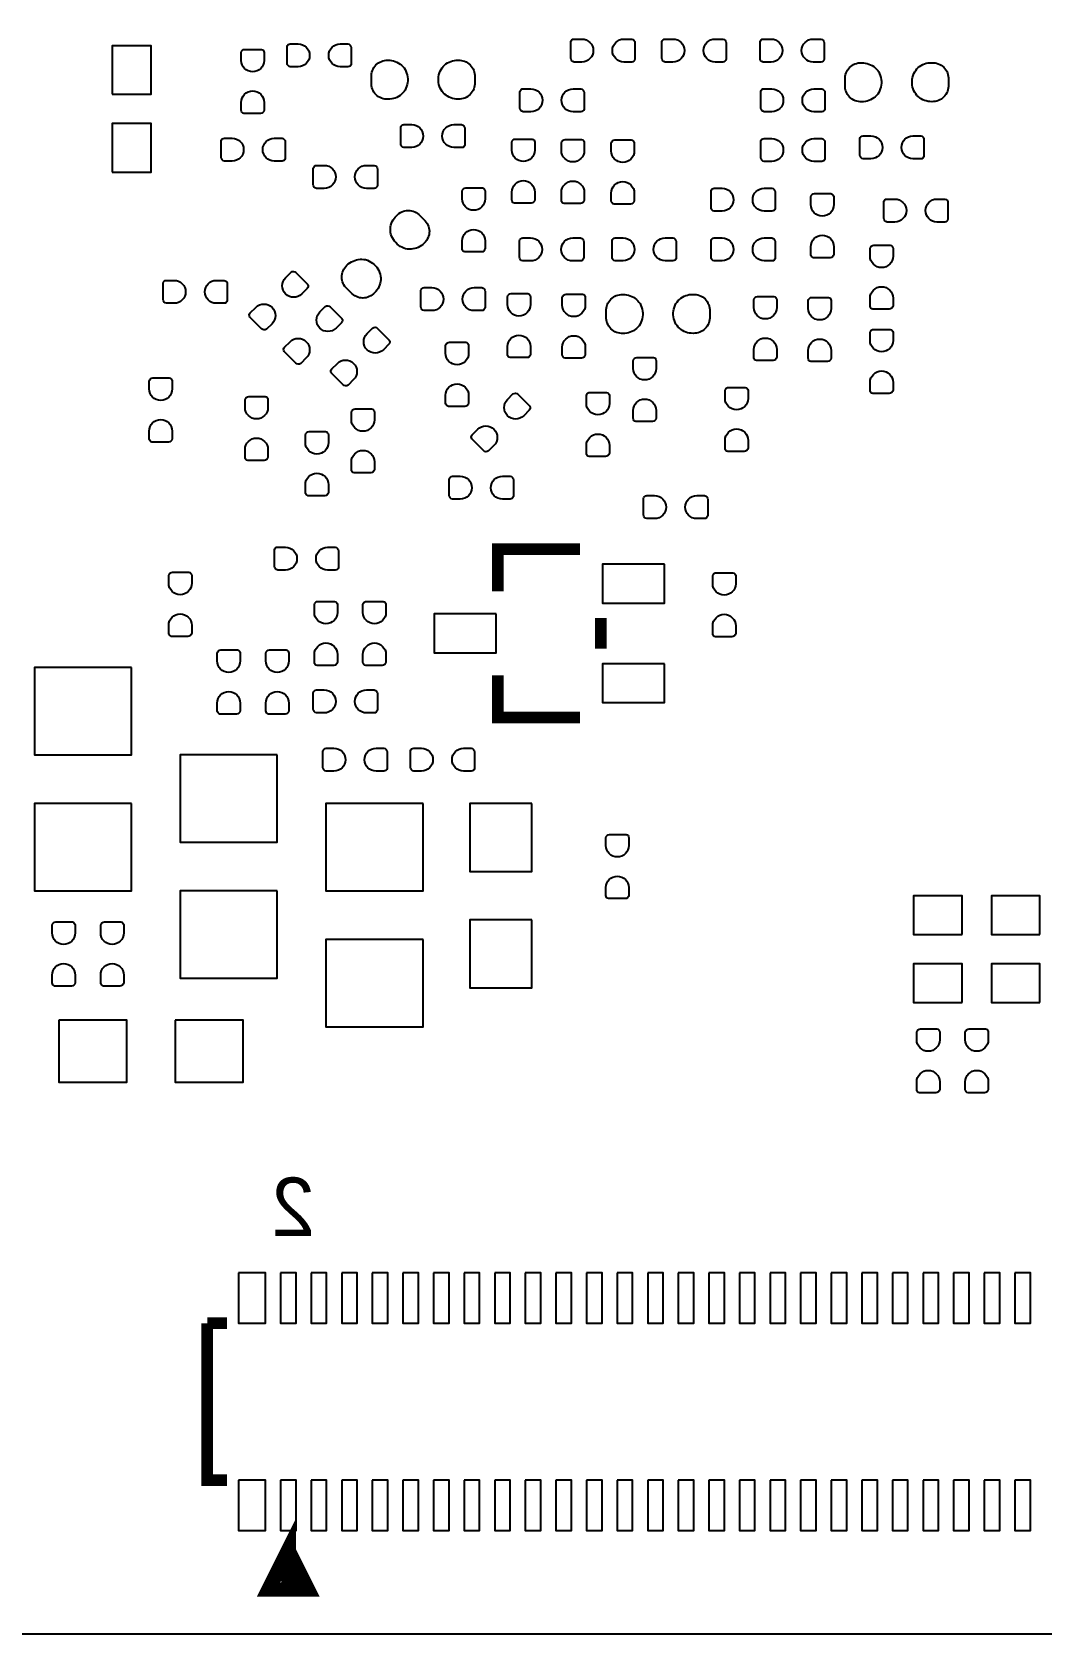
# Model space of a CAD drawing. Extents: x -169 to 241, y -96 to 191.
# Drawn here: x 16.86 to 30.06, y 0 to 20.94 of the extents above; entities that cross this region are included whole.
import ezdxf

# ---------------------------------------------------------------- set-up
doc = ezdxf.new("R2010")
doc.units = 0
for name, color, linetype in [('BG_OUTLINE', 2, 'CONTINUOUS'), ('PG_SILKSCREEN_BOTTOM', 3, 'CONTINUOUS'), ('PIN_BOTTOM', 4, 'CONTINUOUS')]:
    doc.layers.add(name, color=color, linetype=linetype)

msp = doc.modelspace()

# ---------------------------------------------------------------- linework, layer by layer
at = {"layer": 'BG_OUTLINE'}
msp.add_lwpolyline([(55.00116, 36.4998, 0.414173), (51.50104, 39.99992), (3.50012, 39.99992, 0.414234), (0, 36.4998), (0, 3.49758, 0.414214), (3.50012, 0), (51.50104, 0, 0.414214), (55.00116, 3.49758)], format="xyb", close=True, dxfattribs=at)
at = {"layer": 'PG_SILKSCREEN_BOTTOM'}
for points, const_width in [([(24.02205, 14.181074), (22.947122, 14.181074), (22.947122, 13.63091)], 0.1524), ([(24.296878, 12.881102), (24.296878, 13.280898)], 0.1524), ([(24.02205, 11.980926), (22.947122, 11.980926), (22.947122, 12.53109)], 0.1524), ([(19.14906, 4.061206), (19.409156, 4.061206)], 0.1524), ([(19.409156, 2.011426), (19.14906, 2.011426), (19.14906, 4.061206)], 0.1524), ([(20.209002, 1.086358), (20.459192, 0.586232), (19.959066, 0.586232), (20.209002, 1.086358), (20.209002, 0.686308)], 0.199898)]:
    msp.add_lwpolyline(points, dxfattribs=dict(at, const_width=const_width))
at = {"layer": 'PIN_BOTTOM'}
for points in [[(17.906746, 20.129246), (18.414746, 20.129246), (18.414746, 20.764246), (17.906746, 20.764246)], [(21.4884, 20.573746), (21.51253, 20.575016), (21.536406, 20.573746), (21.560282, 20.570698), (21.583904, 20.565364), (21.606764, 20.557744), (21.628862, 20.548346), (21.649944, 20.536916), (21.67001, 20.523708), (21.688806, 20.508468), (21.706332, 20.491958), (21.72208, 20.47367), (21.73605, 20.454112), (21.74748, 20.431252), (21.756624, 20.407376), (21.763482, 20.382738), (21.768308, 20.357592), (21.770594, 20.332192), (21.770594, 20.306792), (21.768308, 20.281392), (21.763482, 20.256246), (21.756624, 20.231608), (21.74748, 20.207732), (21.73605, 20.184872), (21.722588, 20.16506), (21.707348, 20.146518), (21.69033, 20.1295), (21.671534, 20.11426), (21.651722, 20.100798), (21.630386, 20.089368), (21.608288, 20.07997), (21.585428, 20.072858), (21.561806, 20.068032), (21.53793, 20.065492), (21.5138, 20.065238), (21.491956, 20.064984), (21.470366, 20.06727), (21.44903, 20.071588), (21.428456, 20.078192), (21.40839, 20.087082), (21.389594, 20.09775), (21.372068, 20.11045), (21.355812, 20.124928), (21.34108, 20.141184), (21.32838, 20.15871), (21.317458, 20.177506), (21.308568, 20.197318), (21.30171, 20.218146), (21.297392, 20.239482), (21.295106, 20.261072), (21.295106, 20.377658), (21.297138, 20.398994), (21.30171, 20.420076), (21.308314, 20.44065), (21.31695, 20.460208), (21.327618, 20.479004), (21.340064, 20.49653), (21.354288, 20.512532), (21.37029, 20.52701), (21.387562, 20.53971), (21.406104, 20.550632), (21.425662, 20.559776), (21.445982, 20.566634), (21.467064, 20.571206)], [(22.4536, 20.066254), (22.42947, 20.064984), (22.405594, 20.066254), (22.381718, 20.069302), (22.358096, 20.074636), (22.335236, 20.082256), (22.313138, 20.091654), (22.292056, 20.103084), (22.27199, 20.116292), (22.253194, 20.131532), (22.235668, 20.148042), (22.21992, 20.16633), (22.20595, 20.185888), (22.19452, 20.208748), (22.185376, 20.232624), (22.178518, 20.257262), (22.173692, 20.282408), (22.171406, 20.307808), (22.171406, 20.333208), (22.173692, 20.358608), (22.178518, 20.383754), (22.185376, 20.408392), (22.19452, 20.432268), (22.20595, 20.455128), (22.219412, 20.47494), (22.234652, 20.493482), (22.25167, 20.5105), (22.270466, 20.52574), (22.290278, 20.539202), (22.311614, 20.550632), (22.333712, 20.56003), (22.356572, 20.567142), (22.380194, 20.571968), (22.40407, 20.574508), (22.4282, 20.574762), (22.450044, 20.575016), (22.471634, 20.57273), (22.49297, 20.568412), (22.513544, 20.561808), (22.53361, 20.552918), (22.552406, 20.54225), (22.569932, 20.52955), (22.586188, 20.515072), (22.60092, 20.498816), (22.61362, 20.48129), (22.624542, 20.462494), (22.633432, 20.442682), (22.64029, 20.421854), (22.644608, 20.400518), (22.646894, 20.378928), (22.646894, 20.262342), (22.644862, 20.241006), (22.64029, 20.219924), (22.633686, 20.19935), (22.62505, 20.179792), (22.614382, 20.160996), (22.601936, 20.14347), (22.587712, 20.127468), (22.57171, 20.11299), (22.554438, 20.10029), (22.535896, 20.089368), (22.516338, 20.080224), (22.496018, 20.073366), (22.474936, 20.068794)], [(27.680666, 20.541234), (27.704796, 20.542504), (27.728672, 20.541234), (27.752548, 20.538186), (27.77617, 20.532852), (27.79903, 20.525232), (27.821128, 20.515834), (27.84221, 20.504404), (27.862276, 20.491196), (27.881072, 20.475956), (27.898598, 20.459446), (27.914346, 20.441158), (27.928316, 20.4216), (27.939746, 20.39874), (27.94889, 20.374864), (27.955748, 20.350226), (27.960574, 20.32508), (27.96286, 20.29968), (27.96286, 20.27428), (27.960574, 20.24888), (27.955748, 20.223734), (27.94889, 20.199096), (27.939746, 20.17522), (27.928316, 20.15236), (27.914854, 20.132548), (27.899614, 20.114006), (27.882596, 20.096988), (27.8638, 20.081748), (27.843988, 20.068286), (27.822652, 20.056856), (27.800554, 20.047458), (27.777694, 20.040346), (27.754072, 20.03552), (27.730196, 20.03298), (27.706066, 20.032726), (27.684222, 20.032472), (27.662632, 20.034758), (27.641296, 20.039076), (27.620722, 20.04568), (27.600656, 20.05457), (27.58186, 20.065238), (27.564334, 20.077938), (27.548078, 20.092416), (27.533346, 20.108672), (27.520646, 20.126198), (27.509724, 20.144994), (27.500834, 20.164806), (27.493976, 20.185634), (27.489658, 20.20697), (27.487372, 20.22856), (27.487372, 20.345146), (27.489404, 20.366482), (27.493976, 20.387564), (27.50058, 20.408138), (27.509216, 20.427696), (27.519884, 20.446492), (27.53233, 20.464018), (27.546554, 20.48002), (27.562556, 20.494498), (27.579828, 20.507198), (27.59837, 20.51812), (27.617928, 20.527264), (27.638248, 20.534122), (27.65933, 20.538694)], [(28.645866, 20.033742), (28.621736, 20.032472), (28.59786, 20.033742), (28.573984, 20.03679), (28.550362, 20.042124), (28.527502, 20.049744), (28.505404, 20.059142), (28.484322, 20.070572), (28.464256, 20.08378), (28.44546, 20.09902), (28.427934, 20.11553), (28.412186, 20.133818), (28.398216, 20.153376), (28.386786, 20.176236), (28.377642, 20.200112), (28.370784, 20.22475), (28.365958, 20.249896), (28.363672, 20.275296), (28.363672, 20.300696), (28.365958, 20.326096), (28.370784, 20.351242), (28.377642, 20.37588), (28.386786, 20.399756), (28.398216, 20.422616), (28.411678, 20.442428), (28.426918, 20.46097), (28.443936, 20.477988), (28.462732, 20.493228), (28.482544, 20.50669), (28.50388, 20.51812), (28.525978, 20.527518), (28.548838, 20.53463), (28.57246, 20.539456), (28.596336, 20.541996), (28.620466, 20.54225), (28.64231, 20.542504), (28.6639, 20.540218), (28.685236, 20.5359), (28.70581, 20.529296), (28.725876, 20.520406), (28.744672, 20.509738), (28.762198, 20.497038), (28.778454, 20.48256), (28.793186, 20.466304), (28.805886, 20.448778), (28.816808, 20.429982), (28.825698, 20.41017), (28.832556, 20.389342), (28.836874, 20.368006), (28.83916, 20.346416), (28.83916, 20.22983), (28.837128, 20.208494), (28.832556, 20.187412), (28.825952, 20.166838), (28.817316, 20.14728), (28.806648, 20.128484), (28.794202, 20.110958), (28.779978, 20.094956), (28.763976, 20.080478), (28.746704, 20.067778), (28.728162, 20.056856), (28.708604, 20.047712), (28.688284, 20.040854), (28.667202, 20.036282)], [(17.906746, 19.113246), (18.414746, 19.113246), (18.414746, 19.748246), (17.906746, 19.748246)], [(22.001734, 18.200878), (21.985732, 18.183098), (21.967952, 18.167096), (21.948902, 18.152364), (21.928328, 18.13941), (21.906738, 18.128488), (21.884386, 18.119598), (21.861526, 18.11274), (21.837904, 18.107914), (21.814028, 18.105374), (21.789898, 18.104612), (21.765768, 18.10639), (21.742146, 18.110454), (21.717762, 18.118582), (21.694394, 18.128996), (21.672296, 18.141442), (21.65096, 18.15592), (21.631402, 18.172176), (21.613368, 18.19021), (21.597112, 18.209768), (21.582634, 18.23085), (21.570188, 18.253202), (21.559774, 18.27657), (21.551646, 18.3007), (21.547074, 18.324322), (21.544788, 18.348198), (21.544788, 18.372328), (21.547328, 18.396458), (21.5519, 18.419826), (21.558758, 18.443194), (21.567902, 18.465292), (21.579078, 18.486628), (21.592286, 18.506694), (21.607272, 18.525236), (21.62429, 18.542508), (21.63953, 18.558256), (21.656294, 18.571972), (21.674582, 18.58391), (21.693632, 18.593816), (21.714206, 18.60169), (21.735034, 18.607532), (21.75637, 18.610834), (21.778214, 18.612104), (21.800058, 18.611088), (21.821394, 18.607532), (21.842476, 18.601944), (21.862796, 18.594324), (21.882354, 18.584418), (21.900388, 18.57248), (21.917406, 18.558764), (21.999702, 18.476214), (22.013418, 18.459704), (22.025102, 18.44167), (22.035008, 18.422366), (22.042628, 18.402554), (22.04847, 18.381726), (22.052026, 18.36039), (22.053296, 18.339054), (22.05228, 18.317464), (22.048978, 18.296382), (22.043644, 18.275554), (22.036278, 18.255234), (22.026626, 18.23593), (22.014942, 18.217896)], [(20.960334, 17.877282), (20.976336, 17.895062), (20.994116, 17.911064), (21.013166, 17.925796), (21.03374, 17.93875), (21.05533, 17.949672), (21.077682, 17.958562), (21.100542, 17.96542), (21.124164, 17.970246), (21.14804, 17.972786), (21.17217, 17.973548), (21.1963, 17.97177), (21.219922, 17.967706), (21.244306, 17.959578), (21.267674, 17.949164), (21.289772, 17.936718), (21.311108, 17.92224), (21.330666, 17.905984), (21.3487, 17.88795), (21.364956, 17.868392), (21.379434, 17.84731), (21.39188, 17.824958), (21.402294, 17.80159), (21.410422, 17.77746), (21.414994, 17.753838), (21.41728, 17.729962), (21.41728, 17.705832), (21.41474, 17.681702), (21.410168, 17.658334), (21.40331, 17.634966), (21.394166, 17.612868), (21.38299, 17.591532), (21.369782, 17.571466), (21.354796, 17.552924), (21.337778, 17.535652), (21.322538, 17.519904), (21.305774, 17.506188), (21.287486, 17.49425), (21.268436, 17.484344), (21.247862, 17.47647), (21.227034, 17.470628), (21.205698, 17.467326), (21.183854, 17.466056), (21.16201, 17.467072), (21.140674, 17.470628), (21.119592, 17.476216), (21.099272, 17.483836), (21.079714, 17.493742), (21.06168, 17.50568), (21.044662, 17.519396), (20.962366, 17.601946), (20.94865, 17.618456), (20.936966, 17.63649), (20.92706, 17.655794), (20.91944, 17.675606), (20.913598, 17.696434), (20.910042, 17.71777), (20.908772, 17.739106), (20.909788, 17.760696), (20.91309, 17.781778), (20.918424, 17.802606), (20.92579, 17.822926), (20.935442, 17.84223), (20.947126, 17.860264)], [(24.560022, 17.51203), (24.584152, 17.5133), (24.608028, 17.51203), (24.631904, 17.508982), (24.655526, 17.503648), (24.678386, 17.496028), (24.700484, 17.48663), (24.721566, 17.4752), (24.741632, 17.461992), (24.760428, 17.446752), (24.777954, 17.430242), (24.793702, 17.411954), (24.807672, 17.392396), (24.819102, 17.369536), (24.828246, 17.34566), (24.835104, 17.321022), (24.83993, 17.295876), (24.842216, 17.270476), (24.842216, 17.245076), (24.83993, 17.219676), (24.835104, 17.19453), (24.828246, 17.169892), (24.819102, 17.146016), (24.807672, 17.123156), (24.79421, 17.103344), (24.77897, 17.084802), (24.761952, 17.067784), (24.743156, 17.052544), (24.723344, 17.039082), (24.702008, 17.027652), (24.67991, 17.018254), (24.65705, 17.011142), (24.633428, 17.006316), (24.609552, 17.003776), (24.585422, 17.003522), (24.563578, 17.003268), (24.541988, 17.005554), (24.520652, 17.009872), (24.500078, 17.016476), (24.480012, 17.025366), (24.461216, 17.036034), (24.44369, 17.048734), (24.427434, 17.063212), (24.412702, 17.079468), (24.400002, 17.096994), (24.38908, 17.11579), (24.38019, 17.135602), (24.373332, 17.15643), (24.369014, 17.177766), (24.366728, 17.199356), (24.366728, 17.315942), (24.36876, 17.337278), (24.373332, 17.35836), (24.379936, 17.378934), (24.388572, 17.398492), (24.39924, 17.417288), (24.411686, 17.434814), (24.42591, 17.450816), (24.441912, 17.465294), (24.459184, 17.477994), (24.477726, 17.488916), (24.497284, 17.49806), (24.517604, 17.504918), (24.538686, 17.50949)], [(25.525222, 17.004538), (25.501092, 17.003268), (25.477216, 17.004538), (25.45334, 17.007586), (25.429718, 17.01292), (25.406858, 17.02054), (25.38476, 17.029938), (25.363678, 17.041368), (25.343612, 17.054576), (25.324816, 17.069816), (25.30729, 17.086326), (25.291542, 17.104614), (25.277572, 17.124172), (25.266142, 17.147032), (25.256998, 17.170908), (25.25014, 17.195546), (25.245314, 17.220692), (25.243028, 17.246092), (25.243028, 17.271492), (25.245314, 17.296892), (25.25014, 17.322038), (25.256998, 17.346676), (25.266142, 17.370552), (25.277572, 17.393412), (25.291034, 17.413224), (25.306274, 17.431766), (25.323292, 17.448784), (25.342088, 17.464024), (25.3619, 17.477486), (25.383236, 17.488916), (25.405334, 17.498314), (25.428194, 17.505426), (25.451816, 17.510252), (25.475692, 17.512792), (25.499822, 17.513046), (25.521666, 17.5133), (25.543256, 17.511014), (25.564592, 17.506696), (25.585166, 17.500092), (25.605232, 17.491202), (25.624028, 17.480534), (25.641554, 17.467834), (25.65781, 17.453356), (25.672542, 17.4371), (25.685242, 17.419574), (25.696164, 17.400778), (25.705054, 17.380966), (25.711912, 17.360138), (25.71623, 17.338802), (25.718516, 17.317212), (25.718516, 17.200626), (25.716484, 17.17929), (25.711912, 17.158208), (25.705308, 17.137634), (25.696672, 17.118076), (25.686004, 17.09928), (25.673558, 17.081754), (25.659334, 17.065752), (25.643332, 17.051274), (25.62606, 17.038574), (25.607518, 17.027652), (25.58796, 17.018508), (25.56764, 17.01165), (25.546558, 17.007078)], [(25.128474, 13.984986), (24.315674, 13.984986), (24.315674, 13.476986), (25.128474, 13.476986)], [(22.928326, 13.335), (22.115526, 13.335), (22.115526, 12.827), (22.928326, 12.827)], [(18.161, 12.6365), (16.891, 12.6365), (16.891, 11.4935), (18.161, 11.4935)], [(25.128474, 12.685014), (24.315674, 12.685014), (24.315674, 12.177014), (25.128474, 12.177014)], [(20.066, 11.4935), (18.796, 11.4935), (18.796, 10.3505), (20.066, 10.3505)], [(18.161, 10.8585), (16.891, 10.8585), (16.891, 9.7155), (18.161, 9.7155)], [(21.971, 10.8585), (20.701, 10.8585), (20.701, 9.7155), (21.971, 9.7155)], [(23.3934, 10.8585), (22.5806, 10.8585), (22.5806, 9.9695), (23.3934, 9.9695)], [(20.066, 9.7155), (18.796, 9.7155), (18.796, 8.5725), (20.066, 8.5725)], [(29.0195, 9.144), (29.0195, 9.652), (28.3845, 9.652), (28.3845, 9.144)], [(30.0355, 9.144), (30.0355, 9.652), (29.4005, 9.652), (29.4005, 9.144)], [(23.3934, 9.3345), (22.5806, 9.3345), (22.5806, 8.4455), (23.3934, 8.4455)], [(21.971, 9.0805), (20.701, 9.0805), (20.701, 7.9375), (21.971, 7.9375)], [(29.0195, 8.255), (29.0195, 8.763), (28.3845, 8.763), (28.3845, 8.255)], [(30.0355, 8.255), (30.0355, 8.763), (29.4005, 8.763), (29.4005, 8.255)], [(17.2085, 8.0264), (17.2085, 7.2136), (18.0975, 7.2136), (18.0975, 8.0264)], [(18.7325, 8.0264), (18.7325, 7.2136), (19.6215, 7.2136), (19.6215, 8.0264)], [(19.556222, 4.721606), (19.556222, 4.061206), (19.911822, 4.061206), (19.911822, 4.721606)], [(20.107402, 4.721606), (20.107402, 4.061206), (20.310602, 4.061206), (20.310602, 4.721606)], [(20.507452, 4.721606), (20.507452, 4.061206), (20.710652, 4.061206), (20.710652, 4.721606)], [(20.907502, 4.721606), (20.907502, 4.061206), (21.110702, 4.061206), (21.110702, 4.721606)], [(21.307552, 4.721606), (21.307552, 4.061206), (21.510752, 4.061206), (21.510752, 4.721606)], [(21.707602, 4.721606), (21.707602, 4.061206), (21.910802, 4.061206), (21.910802, 4.721606)], [(22.107398, 4.721606), (22.107398, 4.061206), (22.310598, 4.061206), (22.310598, 4.721606)], [(22.507448, 4.721606), (22.507448, 4.061206), (22.710648, 4.061206), (22.710648, 4.721606)], [(22.907498, 4.721606), (22.907498, 4.061206), (23.110698, 4.061206), (23.110698, 4.721606)], [(23.307548, 4.721606), (23.307548, 4.061206), (23.510748, 4.061206), (23.510748, 4.721606)], [(23.707598, 4.721606), (23.707598, 4.061206), (23.910798, 4.061206), (23.910798, 4.721606)], [(24.107394, 4.721606), (24.107394, 4.061206), (24.310594, 4.061206), (24.310594, 4.721606)], [(24.507444, 4.721606), (24.507444, 4.061206), (24.710644, 4.061206), (24.710644, 4.721606)], [(24.907494, 4.721606), (24.907494, 4.061206), (25.110694, 4.061206), (25.110694, 4.721606)], [(25.307544, 4.721606), (25.307544, 4.061206), (25.510744, 4.061206), (25.510744, 4.721606)], [(25.707594, 4.721606), (25.707594, 4.061206), (25.910794, 4.061206), (25.910794, 4.721606)], [(26.10739, 4.721606), (26.10739, 4.061206), (26.31059, 4.061206), (26.31059, 4.721606)], [(26.50744, 4.721606), (26.50744, 4.061206), (26.71064, 4.061206), (26.71064, 4.721606)], [(26.90749, 4.721606), (26.90749, 4.061206), (27.11069, 4.061206), (27.11069, 4.721606)], [(27.30754, 4.721606), (27.30754, 4.061206), (27.51074, 4.061206), (27.51074, 4.721606)], [(27.70759, 4.721606), (27.70759, 4.061206), (27.91079, 4.061206), (27.91079, 4.721606)], [(28.107386, 4.721606), (28.107386, 4.061206), (28.310586, 4.061206), (28.310586, 4.721606)], [(28.507436, 4.721606), (28.507436, 4.061206), (28.710636, 4.061206), (28.710636, 4.721606)], [(28.907486, 4.721606), (28.907486, 4.061206), (29.110686, 4.061206), (29.110686, 4.721606)], [(29.307536, 4.721606), (29.307536, 4.061206), (29.510736, 4.061206), (29.510736, 4.721606)], [(29.707586, 4.721606), (29.707586, 4.061206), (29.910786, 4.061206), (29.910786, 4.721606)], [(19.556222, 2.011426), (19.556222, 1.351026), (19.911822, 1.351026), (19.911822, 2.011426)], [(20.107402, 2.011426), (20.107402, 1.351026), (20.310602, 1.351026), (20.310602, 2.011426)], [(20.507452, 2.011426), (20.507452, 1.351026), (20.710652, 1.351026), (20.710652, 2.011426)], [(20.907502, 2.011426), (20.907502, 1.351026), (21.110702, 1.351026), (21.110702, 2.011426)], [(21.307552, 2.011426), (21.307552, 1.351026), (21.510752, 1.351026), (21.510752, 2.011426)], [(21.707602, 2.011426), (21.707602, 1.351026), (21.910802, 1.351026), (21.910802, 2.011426)], [(22.107398, 2.011426), (22.107398, 1.351026), (22.310598, 1.351026), (22.310598, 2.011426)], [(22.507448, 2.011426), (22.507448, 1.351026), (22.710648, 1.351026), (22.710648, 2.011426)], [(22.907498, 2.011426), (22.907498, 1.351026), (23.110698, 1.351026), (23.110698, 2.011426)], [(23.307548, 2.011426), (23.307548, 1.351026), (23.510748, 1.351026), (23.510748, 2.011426)], [(23.707598, 2.011426), (23.707598, 1.351026), (23.910798, 1.351026), (23.910798, 2.011426)], [(24.107394, 2.011426), (24.107394, 1.351026), (24.310594, 1.351026), (24.310594, 2.011426)], [(24.507444, 2.011426), (24.507444, 1.351026), (24.710644, 1.351026), (24.710644, 2.011426)], [(24.907494, 2.011426), (24.907494, 1.351026), (25.110694, 1.351026), (25.110694, 2.011426)], [(25.307544, 2.011426), (25.307544, 1.351026), (25.510744, 1.351026), (25.510744, 2.011426)], [(25.707594, 2.011426), (25.707594, 1.351026), (25.910794, 1.351026), (25.910794, 2.011426)], [(26.10739, 2.011426), (26.10739, 1.351026), (26.31059, 1.351026), (26.31059, 2.011426)], [(26.50744, 2.011426), (26.50744, 1.351026), (26.71064, 1.351026), (26.71064, 2.011426)], [(26.90749, 2.011426), (26.90749, 1.351026), (27.11069, 1.351026), (27.11069, 2.011426)], [(27.30754, 2.011426), (27.30754, 1.351026), (27.51074, 1.351026), (27.51074, 2.011426)], [(27.70759, 2.011426), (27.70759, 1.351026), (27.91079, 1.351026), (27.91079, 2.011426)], [(28.107386, 2.011426), (28.107386, 1.351026), (28.310586, 1.351026), (28.310586, 2.011426)], [(28.507436, 2.011426), (28.507436, 1.351026), (28.710636, 1.351026), (28.710636, 2.011426)], [(28.907486, 2.011426), (28.907486, 1.351026), (29.110686, 1.351026), (29.110686, 2.011426)], [(29.307536, 2.011426), (29.307536, 1.351026), (29.510736, 1.351026), (29.510736, 2.011426)], [(29.707586, 2.011426), (29.707586, 1.351026), (29.910786, 1.351026), (29.910786, 2.011426)]]:
    msp.add_lwpolyline(points, close=True, dxfattribs=at)
for points in [[(20.337526, 20.488402), (20.235926, 20.488402, -0.375524), (20.193508, 20.536916), (20.193508, 20.752816, -0.365201), (20.235926, 20.78863), (20.337526, 20.78863, -0.999502)], [(20.88769, 20.78863), (20.98929, 20.78863, -0.375524), (21.031708, 20.740116), (21.031708, 20.524216, -0.365201), (20.98929, 20.488402), (20.88769, 20.488402, -0.999502)], [(24.046688, 20.551394), (23.945088, 20.551394, -0.375524), (23.90267, 20.599908), (23.90267, 20.815808, -0.365201), (23.945088, 20.851622), (24.046688, 20.851622, -0.999502)], [(24.596852, 20.851622), (24.698452, 20.851622, -0.375524), (24.74087, 20.803108), (24.74087, 20.587208, -0.365201), (24.698452, 20.551394), (24.596852, 20.551394, -0.999502)], [(25.237948, 20.551394), (25.136348, 20.551394, -0.375524), (25.09393, 20.599908), (25.09393, 20.815808, -0.365201), (25.136348, 20.851622), (25.237948, 20.851622, -0.999502)], [(25.788112, 20.851622), (25.889712, 20.851622, -0.375524), (25.93213, 20.803108), (25.93213, 20.587208, -0.365201), (25.889712, 20.551394), (25.788112, 20.551394, -0.999502)], [(26.520394, 20.551648), (26.418794, 20.551648, -0.375524), (26.376376, 20.600162), (26.376376, 20.816062, -0.365201), (26.418794, 20.851876), (26.520394, 20.851876, -0.999502)], [(27.070558, 20.851876), (27.172158, 20.851876, -0.375524), (27.214576, 20.803362), (27.214576, 20.587462, -0.365201), (27.172158, 20.551648), (27.070558, 20.551648, -0.999502)], [(19.593306, 20.573238), (19.593306, 20.674838, -0.375524), (19.64182, 20.717256), (19.85772, 20.717256, -0.365201), (19.893534, 20.674838), (19.893534, 20.573238, -0.999502)], [(19.893534, 20.023074), (19.893534, 19.921474, -0.375524), (19.84502, 19.879056), (19.62912, 19.879056, -0.365201), (19.593306, 19.921474), (19.593306, 20.023074, -0.999502)], [(23.38197, 19.901408), (23.28037, 19.901408, -0.375524), (23.237952, 19.949922), (23.237952, 20.165822, -0.365201), (23.28037, 20.201636), (23.38197, 20.201636, -0.999502)], [(23.932134, 20.201636), (24.033734, 20.201636, -0.375524), (24.076152, 20.153122), (24.076152, 19.937222, -0.365201), (24.033734, 19.901408), (23.932134, 19.901408, -0.999502)], [(26.530554, 19.901408), (26.428954, 19.901408, -0.375524), (26.386536, 19.949922), (26.386536, 20.165822, -0.365201), (26.428954, 20.201636), (26.530554, 20.201636, -0.999502)], [(27.080718, 20.201636), (27.182318, 20.201636, -0.375524), (27.224736, 20.153122), (27.224736, 19.937222, -0.365201), (27.182318, 19.901408), (27.080718, 19.901408, -0.999502)], [(21.822918, 19.433286), (21.721318, 19.433286, -0.375524), (21.6789, 19.4818), (21.6789, 19.6977, -0.365201), (21.721318, 19.733514), (21.822918, 19.733514, -0.999502)], [(22.373082, 19.733514), (22.474682, 19.733514, -0.375524), (22.5171, 19.685), (22.5171, 19.4691, -0.365201), (22.474682, 19.433286), (22.373082, 19.433286, -0.999502)], [(19.47545, 19.25574), (19.37385, 19.25574, -0.375524), (19.331432, 19.304254), (19.331432, 19.520154, -0.365201), (19.37385, 19.555968), (19.47545, 19.555968, -0.999502)], [(20.025614, 19.555968), (20.127214, 19.555968, -0.375524), (20.169632, 19.507454), (20.169632, 19.291554, -0.365201), (20.127214, 19.25574), (20.025614, 19.25574, -0.999502)], [(23.13178, 19.40052), (23.13178, 19.50212, -0.375524), (23.180294, 19.544538), (23.396194, 19.544538, -0.365201), (23.432008, 19.50212), (23.432008, 19.40052, -0.999502)], [(23.779226, 19.39544), (23.779226, 19.49704, -0.375524), (23.82774, 19.539458), (24.04364, 19.539458, -0.365201), (24.079454, 19.49704), (24.079454, 19.39544, -0.999502)], [(24.431752, 19.388074), (24.431752, 19.489674, -0.375524), (24.480266, 19.532092), (24.696166, 19.532092, -0.365201), (24.73198, 19.489674), (24.73198, 19.388074, -0.999502)], [(26.530554, 19.251422), (26.428954, 19.251422, -0.375524), (26.386536, 19.299936), (26.386536, 19.515836, -0.365201), (26.428954, 19.55165), (26.530554, 19.55165, -0.999502)], [(27.080718, 19.55165), (27.182318, 19.55165, -0.375524), (27.224736, 19.503136), (27.224736, 19.287236, -0.365201), (27.182318, 19.251422), (27.080718, 19.251422, -0.999502)], [(27.8257, 19.285204), (27.7241, 19.285204, -0.375524), (27.681682, 19.333718), (27.681682, 19.549618, -0.365201), (27.7241, 19.585432), (27.8257, 19.585432, -0.999502)], [(28.375864, 19.585432), (28.477464, 19.585432, -0.375524), (28.519882, 19.536918), (28.519882, 19.321018, -0.365201), (28.477464, 19.285204), (28.375864, 19.285204, -0.999502)], [(20.679918, 18.899886), (20.578318, 18.899886, -0.375524), (20.5359, 18.9484), (20.5359, 19.1643, -0.365201), (20.578318, 19.200114), (20.679918, 19.200114, -0.999502)], [(21.230082, 19.200114), (21.331682, 19.200114, -0.375524), (21.3741, 19.1516), (21.3741, 18.9357, -0.365201), (21.331682, 18.899886), (21.230082, 18.899886, -0.999502)], [(22.481794, 18.762726), (22.481794, 18.864326, -0.375524), (22.530308, 18.906744), (22.746208, 18.906744, -0.365201), (22.782022, 18.864326), (22.782022, 18.762726, -0.999502)], [(23.432008, 18.850356), (23.432008, 18.748756, -0.375524), (23.383494, 18.706338), (23.167594, 18.706338, -0.365201), (23.13178, 18.748756), (23.13178, 18.850356, -0.999502)], [(24.079454, 18.845276), (24.079454, 18.743676, -0.375524), (24.03094, 18.701258), (23.81504, 18.701258, -0.365201), (23.779226, 18.743676), (23.779226, 18.845276, -0.999502)], [(24.73198, 18.83791), (24.73198, 18.73631, -0.375524), (24.683466, 18.693892), (24.467566, 18.693892, -0.365201), (24.431752, 18.73631), (24.431752, 18.83791, -0.999502)], [(25.88006, 18.601436), (25.77846, 18.601436, -0.375524), (25.736042, 18.64995), (25.736042, 18.86585, -0.365201), (25.77846, 18.901664), (25.88006, 18.901664, -0.999502)], [(26.430224, 18.901664), (26.531824, 18.901664, -0.375524), (26.574242, 18.85315), (26.574242, 18.63725, -0.365201), (26.531824, 18.601436), (26.430224, 18.601436, -0.999502)], [(27.039824, 18.687034), (27.039824, 18.788634, -0.375524), (27.088338, 18.831052), (27.304238, 18.831052, -0.365201), (27.340052, 18.788634), (27.340052, 18.687034, -0.999502)], [(28.139136, 18.459704), (28.037536, 18.459704, -0.375524), (27.995118, 18.508218), (27.995118, 18.724118, -0.365201), (28.037536, 18.759932), (28.139136, 18.759932, -0.999502)], [(28.6893, 18.759932), (28.7909, 18.759932, -0.375524), (28.833318, 18.711418), (28.833318, 18.495518, -0.365201), (28.7909, 18.459704), (28.6893, 18.459704, -0.999502)], [(22.782022, 18.212562), (22.782022, 18.110962, -0.375524), (22.733508, 18.068544), (22.517608, 18.068544, -0.365201), (22.481794, 18.110962), (22.481794, 18.212562, -0.999502)], [(23.37689, 17.950942), (23.27529, 17.950942, -0.375524), (23.232872, 17.999456), (23.232872, 18.215356, -0.365201), (23.27529, 18.25117), (23.37689, 18.25117, -0.999502)], [(23.927054, 18.25117), (24.028654, 18.25117, -0.375524), (24.071072, 18.202656), (24.071072, 17.986756, -0.365201), (24.028654, 17.950942), (23.927054, 17.950942, -0.999502)], [(24.585422, 17.951704), (24.483822, 17.951704, -0.375524), (24.441404, 18.000218), (24.441404, 18.216118, -0.365201), (24.483822, 18.251932), (24.585422, 18.251932, -0.999502)], [(25.135586, 18.251932), (25.237186, 18.251932, -0.375524), (25.279604, 18.203418), (25.279604, 17.987518, -0.365201), (25.237186, 17.951704), (25.135586, 17.951704, -0.999502)], [(25.88006, 17.95145), (25.77846, 17.95145, -0.375524), (25.736042, 17.999964), (25.736042, 18.215864, -0.365201), (25.77846, 18.251678), (25.88006, 18.251678, -0.999502)], [(26.430224, 18.251678), (26.531824, 18.251678, -0.375524), (26.574242, 18.203164), (26.574242, 17.987264, -0.365201), (26.531824, 17.95145), (26.430224, 17.95145, -0.999502)], [(27.340052, 18.13687), (27.340052, 18.03527, -0.375524), (27.291538, 17.992852), (27.075638, 17.992852, -0.365201), (27.039824, 18.03527), (27.039824, 18.13687, -0.999502)], [(27.815032, 18.01368), (27.815032, 18.11528, -0.375524), (27.863546, 18.157698), (28.079446, 18.157698, -0.365201), (28.11526, 18.11528), (28.11526, 18.01368, -0.999502)], [(20.173696, 17.731994), (20.245324, 17.803876, -0.377036), (20.30984, 17.799558), (20.462494, 17.646904, -0.365463), (20.457668, 17.591532), (20.385786, 17.519904, -0.999537)], [(18.717514, 17.396968), (18.615914, 17.396968, -0.375524), (18.573496, 17.445482), (18.573496, 17.661382, -0.365201), (18.615914, 17.697196), (18.717514, 17.697196, -0.999502)], [(19.267678, 17.697196), (19.369278, 17.697196, -0.375524), (19.411696, 17.648682), (19.411696, 17.432782, -0.365201), (19.369278, 17.396968), (19.267678, 17.396968, -0.999502)], [(22.087078, 17.30121), (21.985478, 17.30121, -0.375524), (21.94306, 17.349724), (21.94306, 17.565624, -0.365201), (21.985478, 17.601438), (22.087078, 17.601438, -0.999502)], [(22.637242, 17.601438), (22.738842, 17.601438, -0.375524), (22.78126, 17.552924), (22.78126, 17.337024, -0.365201), (22.738842, 17.30121), (22.637242, 17.30121, -0.999502)], [(28.11526, 17.463516), (28.11526, 17.361916, -0.375524), (28.066746, 17.319498), (27.850846, 17.319498, -0.365201), (27.815032, 17.361916), (27.815032, 17.463516, -0.999502)], [(19.996404, 17.130522), (19.924776, 17.05864, -0.377036), (19.86026, 17.062958), (19.707606, 17.215612, -0.365463), (19.712432, 17.270984), (19.784314, 17.342612, -0.999537)], [(23.074376, 17.380712), (23.074376, 17.482312, -0.375524), (23.12289, 17.52473), (23.33879, 17.52473, -0.365201), (23.374604, 17.482312), (23.374604, 17.380712, -0.999502)], [(23.791672, 17.373092), (23.791672, 17.474692, -0.375524), (23.840186, 17.51711), (24.056086, 17.51711, -0.365201), (24.0919, 17.474692), (24.0919, 17.373092, -0.999502)], [(26.294588, 17.342866), (26.294588, 17.444466, -0.375524), (26.343102, 17.486884), (26.559002, 17.486884, -0.365201), (26.594816, 17.444466), (26.594816, 17.342866, -0.999502)], [(27.006296, 17.329912), (27.006296, 17.431512, -0.375524), (27.05481, 17.47393), (27.27071, 17.47393, -0.365201), (27.306524, 17.431512), (27.306524, 17.329912, -0.999502)], [(20.621752, 17.283938), (20.69338, 17.35582, -0.377036), (20.757896, 17.351502), (20.91055, 17.198848, -0.365463), (20.905724, 17.143476), (20.833842, 17.071848, -0.999537)], [(21.239988, 17.000982), (21.311616, 17.072864, -0.377036), (21.376132, 17.068546), (21.528786, 16.915892, -0.365463), (21.52396, 16.86052), (21.452078, 16.788892, -0.999537)], [(23.374604, 16.830548), (23.374604, 16.728948, -0.375524), (23.32609, 16.68653), (23.11019, 16.68653, -0.365201), (23.074376, 16.728948), (23.074376, 16.830548, -0.999502)], [(24.0919, 16.822928), (24.0919, 16.721328, -0.375524), (24.043386, 16.67891), (23.827486, 16.67891, -0.365201), (23.791672, 16.721328), (23.791672, 16.822928, -0.999502)], [(27.815032, 16.912336), (27.815032, 17.013936, -0.375524), (27.863546, 17.056354), (28.079446, 17.056354, -0.365201), (28.11526, 17.013936), (28.11526, 16.912336, -0.999502)], [(20.44446, 16.682466), (20.372832, 16.610584, -0.377036), (20.308316, 16.614902), (20.155662, 16.767556, -0.365463), (20.160488, 16.822928), (20.23237, 16.894556, -0.999537)], [(22.266148, 16.743934), (22.266148, 16.845534, -0.375524), (22.314662, 16.887952), (22.530562, 16.887952, -0.365201), (22.566376, 16.845534), (22.566376, 16.743934, -0.999502)], [(26.594816, 16.792702), (26.594816, 16.691102, -0.375524), (26.546302, 16.648684), (26.330402, 16.648684, -0.365201), (26.294588, 16.691102), (26.294588, 16.792702, -0.999502)], [(27.306524, 16.779748), (27.306524, 16.678148, -0.375524), (27.25801, 16.63573), (27.04211, 16.63573, -0.365201), (27.006296, 16.678148), (27.006296, 16.779748, -0.999502)], [(21.062696, 16.39951), (20.991068, 16.327628, -0.377036), (20.926552, 16.331946), (20.773898, 16.4846, -0.365463), (20.778724, 16.539972), (20.850606, 16.6116, -0.999537)], [(24.71801, 16.545306), (24.71801, 16.646906, -0.375524), (24.766524, 16.689324), (24.982424, 16.689324, -0.365201), (25.018238, 16.646906), (25.018238, 16.545306, -0.999502)], [(18.391632, 16.276828), (18.391632, 16.378428, -0.375524), (18.440146, 16.420846), (18.656046, 16.420846, -0.365201), (18.69186, 16.378428), (18.69186, 16.276828, -0.999502)], [(22.566376, 16.19377), (22.566376, 16.09217, -0.375524), (22.517862, 16.049752), (22.301962, 16.049752, -0.365201), (22.266148, 16.09217), (22.266148, 16.19377, -0.999502)], [(28.11526, 16.362172), (28.11526, 16.260572, -0.375524), (28.066746, 16.218154), (27.850846, 16.218154, -0.365201), (27.815032, 16.260572), (27.815032, 16.362172, -0.999502)], [(19.643344, 16.03502), (19.643344, 16.13662, -0.375524), (19.691858, 16.179038), (19.907758, 16.179038, -0.365201), (19.943572, 16.13662), (19.943572, 16.03502, -0.999502)], [(23.074884, 16.139668), (23.146512, 16.21155, -0.377036), (23.211028, 16.207232), (23.363682, 16.054578, -0.365463), (23.358856, 15.999206), (23.286974, 15.927578, -0.999537)], [(24.106632, 16.088106), (24.106632, 16.189706, -0.375524), (24.155146, 16.232124), (24.371046, 16.232124, -0.365201), (24.40686, 16.189706), (24.40686, 16.088106, -0.999502)], [(25.018238, 15.995142), (25.018238, 15.893542, -0.375524), (24.969724, 15.851124), (24.753824, 15.851124, -0.365201), (24.71801, 15.893542), (24.71801, 15.995142, -0.999502)], [(25.91943, 16.154146), (25.91943, 16.255746, -0.375524), (25.967944, 16.298164), (26.183844, 16.298164, -0.365201), (26.219658, 16.255746), (26.219658, 16.154146, -0.999502)], [(21.034502, 15.87373), (21.034502, 15.97533, -0.375524), (21.083016, 16.017748), (21.298916, 16.017748, -0.365201), (21.33473, 15.97533), (21.33473, 15.87373, -0.999502)], [(18.69186, 15.726664), (18.69186, 15.625064, -0.375524), (18.643346, 15.582646), (18.427446, 15.582646, -0.365201), (18.391632, 15.625064), (18.391632, 15.726664, -0.999502)], [(20.433284, 15.576042), (20.433284, 15.677642, -0.375524), (20.481798, 15.72006), (20.697698, 15.72006, -0.365201), (20.733512, 15.677642), (20.733512, 15.576042, -0.999502)], [(22.897592, 15.538196), (22.825964, 15.466314, -0.377036), (22.761448, 15.470632), (22.608794, 15.623286, -0.365463), (22.61362, 15.678658), (22.685502, 15.750286, -0.999537)], [(26.219658, 15.603982), (26.219658, 15.502382, -0.375524), (26.171144, 15.459964), (25.955244, 15.459964, -0.365201), (25.91943, 15.502382), (25.91943, 15.603982, -0.999502)], [(19.943572, 15.484856), (19.943572, 15.383256, -0.375524), (19.895058, 15.340838), (19.679158, 15.340838, -0.365201), (19.643344, 15.383256), (19.643344, 15.484856, -0.999502)], [(24.40686, 15.537942), (24.40686, 15.436342, -0.375524), (24.358346, 15.393924), (24.142446, 15.393924, -0.365201), (24.106632, 15.436342), (24.106632, 15.537942, -0.999502)], [(21.33473, 15.323566), (21.33473, 15.221966, -0.375524), (21.286216, 15.179548), (21.070316, 15.179548, -0.365201), (21.034502, 15.221966), (21.034502, 15.323566, -0.999502)], [(20.733512, 15.025878), (20.733512, 14.924278, -0.375524), (20.684998, 14.88186), (20.469098, 14.88186, -0.365201), (20.433284, 14.924278), (20.433284, 15.025878, -0.999502)], [(22.457918, 14.835886), (22.356318, 14.835886, -0.375524), (22.3139, 14.8844), (22.3139, 15.1003, -0.365201), (22.356318, 15.136114), (22.457918, 15.136114, -0.999502)], [(23.008082, 15.136114), (23.109682, 15.136114, -0.375524), (23.1521, 15.0876), (23.1521, 14.8717, -0.365201), (23.109682, 14.835886), (23.008082, 14.835886, -0.999502)], [(24.997918, 14.581886), (24.896318, 14.581886, -0.375524), (24.8539, 14.6304), (24.8539, 14.8463, -0.365201), (24.896318, 14.882114), (24.997918, 14.882114, -0.999502)], [(25.548082, 14.882114), (25.649682, 14.882114, -0.375524), (25.6921, 14.8336), (25.6921, 14.6177, -0.365201), (25.649682, 14.581886), (25.548082, 14.581886, -0.999502)], [(20.172172, 13.90904), (20.070572, 13.90904, -0.375524), (20.028154, 13.957554), (20.028154, 14.173454, -0.365201), (20.070572, 14.209268), (20.172172, 14.209268, -0.999502)], [(20.722336, 14.209268), (20.823936, 14.209268, -0.375524), (20.866354, 14.160754), (20.866354, 13.944854, -0.365201), (20.823936, 13.90904), (20.722336, 13.90904, -0.999502)], [(18.645886, 13.737082), (18.645886, 13.838682, -0.375524), (18.6944, 13.8811), (18.9103, 13.8811, -0.365201), (18.946114, 13.838682), (18.946114, 13.737082, -0.999502)], [(25.757886, 13.730986), (25.757886, 13.832586, -0.375524), (25.8064, 13.875004), (26.0223, 13.875004, -0.365201), (26.058114, 13.832586), (26.058114, 13.730986, -0.999502)], [(20.550886, 13.356082), (20.550886, 13.457682, -0.375524), (20.5994, 13.5001), (20.8153, 13.5001, -0.365201), (20.851114, 13.457682), (20.851114, 13.356082, -0.999502)], [(21.185886, 13.356082), (21.185886, 13.457682, -0.375524), (21.2344, 13.5001), (21.4503, 13.5001, -0.365201), (21.486114, 13.457682), (21.486114, 13.356082, -0.999502)], [(18.946114, 13.186918), (18.946114, 13.085318, -0.375524), (18.8976, 13.0429), (18.6817, 13.0429, -0.365201), (18.645886, 13.085318), (18.645886, 13.186918, -0.999502)], [(26.058114, 13.180822), (26.058114, 13.079222, -0.375524), (26.0096, 13.036804), (25.7937, 13.036804, -0.365201), (25.757886, 13.079222), (25.757886, 13.180822, -0.999502)], [(19.280632, 12.721336), (19.280632, 12.822936, -0.375524), (19.329146, 12.865354), (19.545046, 12.865354, -0.365201), (19.58086, 12.822936), (19.58086, 12.721336, -0.999502)], [(19.915632, 12.721336), (19.915632, 12.822936, -0.375524), (19.964146, 12.865354), (20.180046, 12.865354, -0.365201), (20.21586, 12.822936), (20.21586, 12.721336, -0.999502)], [(20.851114, 12.805918), (20.851114, 12.704318, -0.375524), (20.8026, 12.6619), (20.5867, 12.6619, -0.365201), (20.550886, 12.704318), (20.550886, 12.805918, -0.999502)], [(21.486114, 12.805918), (21.486114, 12.704318, -0.375524), (21.4376, 12.6619), (21.2217, 12.6619, -0.365201), (21.185886, 12.704318), (21.185886, 12.805918, -0.999502)], [(19.58086, 12.171172), (19.58086, 12.069572, -0.375524), (19.532346, 12.027154), (19.316446, 12.027154, -0.365201), (19.280632, 12.069572), (19.280632, 12.171172, -0.999502)], [(20.21586, 12.171172), (20.21586, 12.069572, -0.375524), (20.167346, 12.027154), (19.951446, 12.027154, -0.365201), (19.915632, 12.069572), (19.915632, 12.171172, -0.999502)], [(20.679918, 12.041886), (20.578318, 12.041886, -0.375524), (20.5359, 12.0904), (20.5359, 12.3063, -0.365201), (20.578318, 12.342114), (20.679918, 12.342114, -0.999502)], [(21.230082, 12.342114), (21.331682, 12.342114, -0.375524), (21.3741, 12.2936), (21.3741, 12.0777, -0.365201), (21.331682, 12.041886), (21.230082, 12.041886, -0.999502)], [(20.806664, 11.279632), (20.705064, 11.279632, -0.375524), (20.662646, 11.328146), (20.662646, 11.544046, -0.365201), (20.705064, 11.57986), (20.806664, 11.57986, -0.999502)], [(21.356828, 11.57986), (21.458428, 11.57986, -0.375524), (21.500846, 11.531346), (21.500846, 11.315446, -0.365201), (21.458428, 11.279632), (21.356828, 11.279632, -0.999502)], [(21.950172, 11.28014), (21.848572, 11.28014, -0.375524), (21.806154, 11.328654), (21.806154, 11.544554, -0.365201), (21.848572, 11.580368), (21.950172, 11.580368, -0.999502)], [(22.500336, 11.580368), (22.601936, 11.580368, -0.375524), (22.644354, 11.531854), (22.644354, 11.315954, -0.365201), (22.601936, 11.28014), (22.500336, 11.28014, -0.999502)], [(24.360886, 10.308082), (24.360886, 10.409682, -0.375524), (24.4094, 10.4521), (24.6253, 10.4521, -0.365201), (24.661114, 10.409682), (24.661114, 10.308082, -0.999502)], [(24.661114, 9.757918), (24.661114, 9.656318, -0.375524), (24.6126, 9.6139), (24.3967, 9.6139, -0.365201), (24.360886, 9.656318), (24.360886, 9.757918, -0.999502)], [(17.121886, 9.165082), (17.121886, 9.266682, -0.375524), (17.1704, 9.3091), (17.3863, 9.3091, -0.365201), (17.422114, 9.266682), (17.422114, 9.165082, -0.999502)], [(17.756886, 9.165082), (17.756886, 9.266682, -0.375524), (17.8054, 9.3091), (18.0213, 9.3091, -0.365201), (18.057114, 9.266682), (18.057114, 9.165082, -0.999502)], [(17.422114, 8.614918), (17.422114, 8.513318, -0.375524), (17.3736, 8.4709), (17.1577, 8.4709, -0.365201), (17.121886, 8.513318), (17.121886, 8.614918, -0.999502)], [(18.057114, 8.614918), (18.057114, 8.513318, -0.375524), (18.0086, 8.4709), (17.7927, 8.4709, -0.365201), (17.756886, 8.513318), (17.756886, 8.614918, -0.999502)], [(28.424886, 7.768082), (28.424886, 7.869682, -0.375524), (28.4734, 7.9121), (28.6893, 7.9121, -0.365201), (28.725114, 7.869682), (28.725114, 7.768082, -0.999502)], [(29.059886, 7.768082), (29.059886, 7.869682, -0.375524), (29.1084, 7.9121), (29.3243, 7.9121, -0.365201), (29.360114, 7.869682), (29.360114, 7.768082, -0.999502)], [(28.725114, 7.217918), (28.725114, 7.116318, -0.375524), (28.6766, 7.0739), (28.4607, 7.0739, -0.365201), (28.424886, 7.116318), (28.424886, 7.217918, -0.999502)], [(29.360114, 7.217918), (29.360114, 7.116318, -0.375524), (29.3116, 7.0739), (29.0957, 7.0739, -0.365201), (29.059886, 7.116318), (29.059886, 7.217918, -0.999502)]]:
    msp.add_lwpolyline(points, format="xyb", close=True, dxfattribs=at)

# ---------------------------------------------------------------- texts
at = {"layer": 'PG_SILKSCREEN_BOTTOM', "text_generation_flag": 2, "width": 1.003333}
msp.add_text('2', height=0.762, dxfattribs=at).set_placement((20.557998, 5.204714))

doc.saveas('drawing.dxf')
